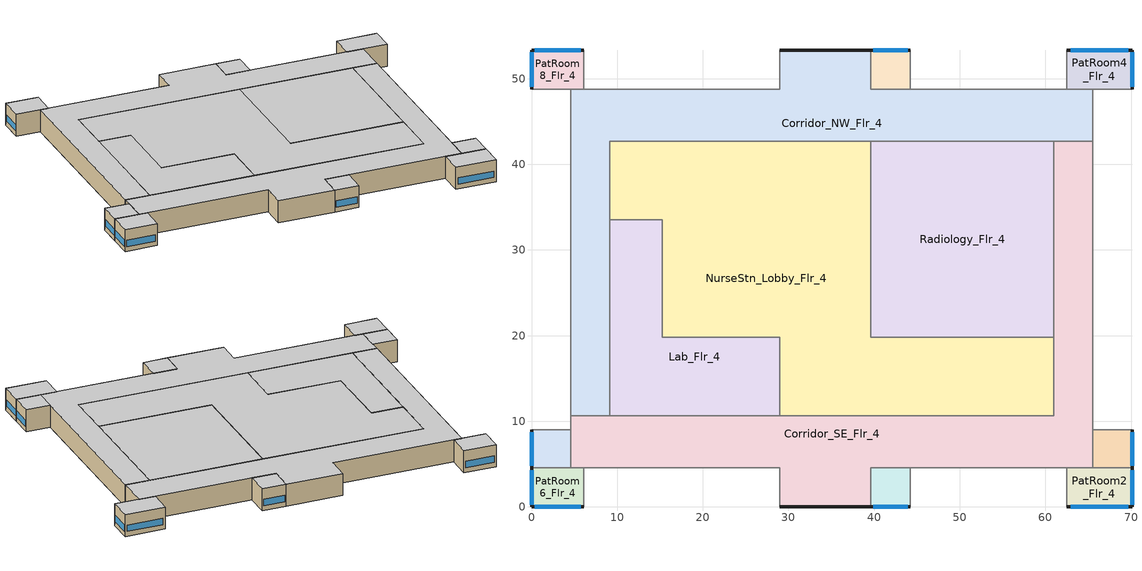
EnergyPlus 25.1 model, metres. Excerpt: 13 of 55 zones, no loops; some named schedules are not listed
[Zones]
Corridor_NW_Flr_4
 floor adiabatic (int_slab_floor): 4.57,10.67 4.57,48.77 28.96,48.77 28.96,53.34 39.62,53.34 39.62,48.77 65.53,48.77 65.53,42.67 9.14,42.67 9.14,10.67 z12.8
 wall outside (nonres_ext_wall_mid): 39.62,53.34 28.96,53.34 z12.8:17.07
 wall to NurseStn_Lobby_Flr_4 (Air_Wall): 9.14,33.58 9.14,42.67 39.62,42.67 z12.8:17.07
 wall adiabatic (int_wall): 28.96,53.34 28.96,48.77 4.57,48.77 4.57,10.67 / 65.53,42.67 65.53,48.77 39.62,48.77 39.62,53.34 z12.8:17.07
 wall to Radiology_Flr_4 (int_wall): 39.62,42.67 60.96,42.67 z12.8:17.07
 wall to Lab_Flr_4 (int_wall): 9.14,10.67 9.14,33.58 z12.8:17.07
 wall to Corridor_SE_Flr_4 (Air_Wall): 60.96,42.67 65.53,42.67 / 4.57,10.67 9.14,10.67 z12.8:17.07
 ceiling adiabatic (int_slab_ceiling): 4.57,10.67 9.14,10.67 9.14,42.67 65.53,42.67 65.53,48.77 39.62,48.77 39.62,53.34 28.96,53.34 28.96,48.77 4.57,48.77 z17.07
Corridor_SE_Flr_4
 floor adiabatic (int_slab_floor): 4.57,4.57 4.57,10.67 60.96,10.67 60.96,42.67 65.53,42.67 65.53,4.57 39.62,4.57 39.62,0 28.96,0 28.96,4.57 z12.8
 wall outside (nonres_ext_wall_mid): 28.96,0 39.62,0 z12.8:17.07
 wall adiabatic (int_wall): 39.62,0 39.62,4.57 65.53,4.57 65.53,42.67 / 4.57,10.67 4.57,4.57 28.96,4.57 28.96,0 z12.8:17.07
 wall to NurseStn_Lobby_Flr_4 (Air_Wall): 60.96,19.81 60.96,10.67 28.96,10.67 z12.8:17.07
 wall to Radiology_Flr_4 (int_wall): 60.96,42.67 60.96,19.81 z12.8:17.07
 wall to Lab_Flr_4 (int_wall): 28.96,10.67 9.14,10.67 z12.8:17.07
 ceiling adiabatic (int_slab_ceiling): 4.57,4.57 28.96,4.57 28.96,0 39.62,0 39.62,4.57 65.53,4.57 65.53,42.67 60.96,42.67 60.96,10.67 4.57,10.67 z17.07
Lab_Flr_4
 floor adiabatic (int_slab_floor): 9.14,33.53 15.24,33.53 15.24,19.81 28.96,19.81 28.96,10.67 9.14,10.67 z12.8
 wall to NurseStn_Lobby_Flr_4 (int_wall): 28.96,10.67 28.96,19.81 15.24,19.81 15.24,33.53 9.14,33.53 z12.8:17.07
 ceiling adiabatic (int_slab_ceiling): 9.14,33.53 9.14,10.67 28.96,10.67 28.96,19.81 15.24,19.81 15.24,33.53 z17.07
NurseStn_Lobby_Flr_4
 floor adiabatic (int_slab_floor): 9.14,42.67 39.62,42.67 39.62,19.81 60.96,19.81 60.96,10.67 28.96,10.67 28.96,19.81 15.24,19.81 15.24,33.53 9.14,33.53 z12.8
 wall to Radiology_Flr_4 (int_wall): 60.96,19.81 39.62,19.81 39.62,42.67 z12.8:17.07
 ceiling adiabatic (int_slab_ceiling): 9.14,42.67 9.14,33.53 15.24,33.53 15.24,19.81 28.96,19.81 28.96,10.67 60.96,10.67 60.96,19.81 39.62,19.81 39.62,42.67 z17.07
PatRoom1_Mult10_Flr_4
 floor adiabatic (int_slab_floor): 44.2,4.57 44.2,0 39.62,0 39.62,4.57 z12.8
 wall outside (res_ext_wall_mid): 39.62,0 44.2,0 z12.8:17.07
 wall adiabatic (int_wall): 44.2,0 44.2,4.57 39.62,4.57 39.62,0 z12.8:17.07
 window (ResWindow_U_0.488_SHGC_East_0.25): 39.9,0 43.92,0 z13.72:14.94
 ceiling adiabatic (int_slab_ceiling): 39.62,4.57 39.62,0 44.2,0 44.2,4.57 z17.07
PatRoom2_Flr_4
 floor adiabatic (int_slab_floor): 70.1,4.57 70.1,0 62.48,0 62.48,4.57 z12.8
 wall outside (res_ext_wall_mid): 62.48,0 70.1,0 70.1,4.57 z12.8:17.07
 wall adiabatic (int_wall): 70.1,4.57 62.48,4.57 62.48,0 z12.8:17.07
 window (ResWindow_U_0.488_SHGC_North_0.25): 70.1,0.27 70.1,4.3 z13.72:14.94
 window (ResWindow_U_0.488_SHGC_East_0.25): 62.94,0 69.65,0 z13.72:14.94
 ceiling adiabatic (int_slab_ceiling): 62.48,4.57 62.48,0 70.1,0 70.1,4.57 z17.07
PatRoom3_Mult10_Flr_4
 floor adiabatic (int_slab_floor): 70.1,8.99 70.1,4.57 65.53,4.57 65.53,8.99 z12.8
 wall outside (res_ext_wall_mid): 70.1,4.57 70.1,8.99 z12.8:17.07
 wall adiabatic (int_wall): 70.1,8.99 65.53,8.99 65.53,4.57 70.1,4.57 z12.8:17.07
 window (ResWindow_U_0.488_SHGC_North_0.25): 70.1,4.84 70.1,8.73 z13.72:14.94
 ceiling adiabatic (int_slab_ceiling): 65.53,8.99 65.53,4.57 70.1,4.57 70.1,8.99 z17.07
PatRoom4_Flr_4
 floor adiabatic (int_slab_floor): 70.1,53.34 70.1,48.77 62.48,48.77 62.48,53.34 z12.8
 wall outside (res_ext_wall_mid): 70.1,48.77 70.1,53.34 62.48,53.34 z12.8:17.07
 wall adiabatic (int_wall): 62.48,53.34 62.48,48.77 70.1,48.77 z12.8:17.07
 window (ResWindow_U_0.488_SHGC_North_0.25): 70.1,49.04 70.1,53.07 z13.72:14.94
 window (ResWindow_U_0.488_SHGC_West_0.25): 69.65,53.34 62.94,53.34 z13.72:14.94
 ceiling adiabatic (int_slab_ceiling): 62.48,53.34 62.48,48.77 70.1,48.77 70.1,53.34 z17.07
PatRoom5_Mult10_Flr_4
 floor adiabatic (int_slab_floor): 44.2,53.34 44.2,48.77 39.62,48.77 39.62,53.34 z12.8
 wall outside (res_ext_wall_mid): 44.2,53.34 39.62,53.34 z12.8:17.07
 wall adiabatic (int_wall): 39.62,53.34 39.62,48.77 44.2,48.77 44.2,53.34 z12.8:17.07
 window (ResWindow_U_0.488_SHGC_West_0.25): 43.92,53.34 39.9,53.34 z13.72:14.94
 ceiling adiabatic (int_slab_ceiling): 39.62,53.34 39.62,48.77 44.2,48.77 44.2,53.34 z17.07
PatRoom6_Flr_4
 floor adiabatic (int_slab_floor): 6.1,4.57 6.1,0 0,0 0,4.57 z12.8
 wall outside (res_ext_wall_mid): 0,4.57 0,0 6.1,0 z12.8:17.07
 wall adiabatic (int_wall): 6.1,0 6.1,4.57 0,4.57 z12.8:17.07
 window (ResWindow_U_0.488_SHGC_East_0.25): 0.37,0 5.73,0 z13.72:14.94
 window (ResWindow_U_0.488_SHGC_South_0.25): 0,4.3 0,0.27 z13.72:14.94
 ceiling adiabatic (int_slab_ceiling): 0,4.57 0,0 6.1,0 6.1,4.57 z17.07
PatRoom7_Mult10_Flr_4
 floor adiabatic (int_slab_floor): 4.57,8.99 4.57,4.57 0,4.57 0,8.99 z12.8
 wall outside (res_ext_wall_mid): 0,8.99 0,4.57 z12.8:17.07
 wall adiabatic (int_wall): 0,4.57 4.57,4.57 4.57,8.99 0,8.99 z12.8:17.07
 window (ResWindow_U_0.488_SHGC_South_0.25): 0,8.73 0,4.84 z13.72:14.94
 ceiling adiabatic (int_slab_ceiling): 0,8.99 0,4.57 4.57,4.57 4.57,8.99 z17.07
PatRoom8_Flr_4
 floor adiabatic (int_slab_floor): 6.1,53.34 6.1,48.77 0,48.77 0,53.34 z12.8
 wall outside (res_ext_wall_mid): 6.1,53.34 0,53.34 0,48.77 z12.8:17.07
 wall adiabatic (int_wall): 0,48.77 6.1,48.77 6.1,53.34 z12.8:17.07
 window (ResWindow_U_0.488_SHGC_West_0.25): 5.73,53.34 0.37,53.34 z13.72:14.94
 window (ResWindow_U_0.488_SHGC_South_0.25): 0,53.07 0,49.04 z13.72:14.94
 ceiling adiabatic (int_slab_ceiling): 0,53.34 0,48.77 6.1,48.77 6.1,53.34 z17.07
Radiology_Flr_4
 floor adiabatic (int_slab_floor): 60.96,42.67 60.96,19.81 39.62,19.81 39.62,42.67 z12.8
 ceiling adiabatic (int_slab_ceiling): 39.62,42.67 39.62,19.81 60.96,19.81 60.96,42.67 z17.07
[Building]
Hospital: Loads convergence tolerance value=0.04; Maximum number of warmup days=25; Minimum number of warmup days=6; North axis=-90; Solar distribution=FullInteriorAndExterior; Temperature convergence tolerance value=0.2; Terrain=City
[Site:GroundTemperature:FCfactorMethod]
January ground temperature=16; February ground temperature=11.9; March ground temperature=7.7; April ground temperature=4; May ground temperature=7.9; June ground temperature=13.8; July ground temperature=17.2; August ground temperature=20.8; September ground temperature=24.8; October ground temperature=26.1; November ground temperature=26.5; December ground temperature=22.5
[Site:Location]
Atlanta-Hartsfield.Jackson.Intl.AP_GA_USA WMO=722190: Elevation=313; Latitude=33.64; Longitude=-84.43; Time zone=-5
[Site:WaterMainsTemperature]
Annual average outdoor air temperature=16.6; Calculation method=Correlation; Maximum difference in monthly average outdoor air temperatures=22.5
[SizingPeriod:DesignDay] Barometric pressure=97621; Day of month=21; Daylight saving time indicator=No; Dry bulb temperature range modifier type=DefaultMultipliers; Humidity condition type=WetBulb; Rain indicator=No; Snow indicator=No
Name | Ashrae clear sky optical depth for beam irradiance taub | Ashrae clear sky optical depth for diffuse irradiance taud | Daily dry bulb temperature range | Day type | Maximum dry bulb temperature | Month | Solar model indicator | Wetbulb or dewpoint at maximum dry bulb | Wind direction | Wind speed | Sky clearness
Atlanta-Hartsfield.Jackson.Intl.AP_GA_USA Ann Clg .4% Condns DB=>MWB | 0.556 | 1.779 | 9.5 | SummerDesignDay | 34.4 | 7 | ASHRAETau | 23.5 | 300 | 4
Atlanta-Hartsfield.Jackson.Intl.AP_GA_USA Ann Htg 99.6% Condns DB |  |  | 0 | WinterDesignDay | -6.3 | 1 | ASHRAEClearSky | -6.3 | 320 | 5.3 | 0
[Construction]
Air_Wall: Air_Wall_Material
InteriorFurnishings: Std Wood 6inch
ResWindow_U_0.488_SHGC_East_0.25: Res Window Glazing Layer East
ResWindow_U_0.488_SHGC_North_0.25: Res Window Glazing Layer North
ResWindow_U_0.488_SHGC_South_0.25: Res Window Glazing Layer South
ResWindow_U_0.488_SHGC_West_0.25: Res Window Glazing Layer West
int_slab_ceiling: CP02 CARPET PAD, 100mm Normalweight concrete floor
int_slab_floor: 100mm Normalweight concrete floor, CP02 CARPET PAD
int_wall: G01 13mm gypsum board, G01 13mm gypsum board
nonres_ext_wall_mid: 200mm Normalweight concrete wall, Nonres_Exterior_Wall_Insulation_mid, G01 13mm gypsum board
res_ext_wall_mid: 200mm Normalweight concrete wall, Res_Exterior_Wall_Insulation_mid, G01 13mm gypsum board
[Material]
Name | Conductivity | Density | Roughness | Specific heat | Thickness | Solar absorptance | Thermal absorptance | Visible absorptance
100mm Normalweight concrete floor | 2.31 | 2322 | MediumRough | 832 | 0.1016
200mm Normalweight concrete wall | 2.31 | 2322 | MediumRough | 832 | 0.2032
G01 13mm gypsum board | 0.16 | 800 | Smooth | 1090 | 0.0127 | 0.7 | 0.9 | 0.5
Std Wood 6inch | 0.12 | 540 | MediumSmooth | 1210 | 0.15 | 0.7 | 0.9 | 0.7
[Material:NoMass] Solar absorptance=0.7; Thermal absorptance=0.9
Name | Roughness | Thermal resistance | Visible absorptance
Air_Wall_Material | Rough | 0.207949
CP02 CARPET PAD | VeryRough | 0.21648 | 0.8
Nonres_Exterior_Wall_Insulation_mid | MediumSmooth | 0.790218 | 0.7
Res_Exterior_Wall_Insulation_mid | MediumSmooth | 0.940433 | 0.7
[WindowMaterial:SimpleGlazingSystem] Solar heat gain coefficient=0.25; U factor=2.77099; Visible transmittance=0.275
Res Window Glazing Layer East; Res Window Glazing Layer North; Res Window Glazing Layer South; Res Window Glazing Layer West
[ElectricEquipment] Design level calculation method=EquipmentLevel; End use subcategory=MiscPlug; Fraction latent=0; Fraction lost=0; Fraction radiant=0.5
Name | Design level | Schedule | Zone or zonelist or space or spacelist
Lab_Flr_4_MiscPlug_Equip | 11395.9 | BLDG_EQUIP_SCH | Lab_Flr_4
NurseStn_Lobby_Flr_4_MiscPlug_Equip | 10136 | BLDG_EQUIP_EXTD_SCH | NurseStn_Lobby_Flr_4
PatRoom1_Mult10_Flr_4_MiscPlug_Equip | 449.8365 | BLDG_EQUIP_EXTD_SCH | PatRoom1_Mult10_Flr_4
PatRoom2_Flr_4_MiscPlug_Equip | 749.7275 | BLDG_EQUIP_EXTD_SCH | PatRoom2_Flr_4
PatRoom3_Mult10_Flr_4_MiscPlug_Equip | 434.8813 | BLDG_EQUIP_EXTD_SCH | PatRoom3_Mult10_Flr_4
PatRoom4_Flr_4_MiscPlug_Equip | 749.7275 | BLDG_EQUIP_EXTD_SCH | PatRoom4_Flr_4
PatRoom5_Mult10_Flr_4_MiscPlug_Equip | 449.8365 | BLDG_EQUIP_EXTD_SCH | PatRoom5_Mult10_Flr_4
PatRoom6_Flr_4_MiscPlug_Equip | 599.782 | BLDG_EQUIP_EXTD_SCH | PatRoom6_Flr_4
PatRoom7_Mult10_Flr_4_MiscPlug_Equip | 434.8813 | BLDG_EQUIP_EXTD_SCH | PatRoom7_Mult10_Flr_4
PatRoom8_Flr_4_MiscPlug_Equip | 599.782 | BLDG_EQUIP_EXTD_SCH | PatRoom8_Flr_4
Radiology_Flr_4_MiscPlug_Equip | 52499.9 | BLDG_EQUIP_SCH | Radiology_Flr_4
[Exterior:FuelEquipment] Fuel use type=Electricity
Name | Design level | End use subcategory | Schedule
Elevator_Lift_Running | 399011 | ElevatorLift | elevator_running_sch
Elevator_Lift_Standby | 12800 | ElevatorLift | elevator_standby_sch
Elevators_Lights_Fan | 501 | ElevatorLightsFan | ELEV_LIGHT_FAN_SCH_ADD_DF
[Exterior:Lights]
Exterior_Lights: Control option=AstronomicalClock; Design level=10551.7; End use subcategory=General; Schedule=Exterior_Lgt_ALWAYS_ON
[InternalMass] Construction=InteriorFurnishings
Name | Zone or zonelist | Surface area
Corridor_NW_Flr_4_InternalMass_1 | Corridor_NW_Flr_4 | 1133.42
Corridor_SE_Flr_4_InternalMass_1 | Corridor_SE_Flr_4 | 1133.42
Lab_Flr_4_InternalMass_1 | Lab_Flr_4 | 529.5473
NurseStn_Lobby_Flr_4_InternalMass_1 | NurseStn_Lobby_Flr_4 | 1811.61
PatRoom1_Mult10_Flr_4_InternalMass_1 | PatRoom1_Mult10_Flr_4 | 41.8064
PatRoom2_Flr_4_InternalMass_1 | PatRoom2_Flr_4 | 69.6773
PatRoom3_Mult10_Flr_4_InternalMass_1 | PatRoom3_Mult10_Flr_4 | 40.4165
PatRoom4_Flr_4_InternalMass_1 | PatRoom4_Flr_4 | 69.6773
PatRoom5_Mult10_Flr_4_InternalMass_1 | PatRoom5_Mult10_Flr_4 | 41.8064
PatRoom6_Flr_4_InternalMass_1 | PatRoom6_Flr_4 | 55.7418
PatRoom7_Mult10_Flr_4_InternalMass_1 | PatRoom7_Mult10_Flr_4 | 40.4165
PatRoom8_Flr_4_InternalMass_1 | PatRoom8_Flr_4 | 55.7418
Radiology_Flr_4_InternalMass_1 | Radiology_Flr_4 | 975.4819
[Lights] Design level calculation method=Watts/Area; End use subcategory=LightsWired; Fraction radiant=0.7; Fraction replaceable=1; Fraction visible=0.2; Return air fraction=0; Return air fraction calculated from plenum temperature=No
Name | Schedule | Watts per floor area | Zone or zonelist or space or spacelist
Corridor_NW_Flr_4_Lights | ltg_sch4_corridor | 9.58729 | Corridor_NW_Flr_4
Corridor_SE_Flr_4_Lights | ltg_sch4_corridor | 9.58729 | Corridor_SE_Flr_4
Lab_Flr_4_Lights | ltg_sch12_lab | 15.60765 | Lab_Flr_4
NurseStn_Lobby_Flr_4_Lights | ltg_sch9_nursestn_lobby2 | 9.94584 | NurseStn_Lobby_Flr_4
PatRoom1_Mult10_Flr_4_Lights | ltg_sch10_patient_room | 6.67362 | PatRoom1_Mult10_Flr_4
PatRoom2_Flr_4_Lights | ltg_sch10_patient_room | 6.67362 | PatRoom2_Flr_4
PatRoom3_Mult10_Flr_4_Lights | ltg_sch10_patient_room | 6.67362 | PatRoom3_Mult10_Flr_4
PatRoom4_Flr_4_Lights | ltg_sch10_patient_room | 6.67362 | PatRoom4_Flr_4
PatRoom5_Mult10_Flr_4_Lights | ltg_sch10_patient_room | 6.67362 | PatRoom5_Mult10_Flr_4
PatRoom6_Flr_4_Lights | ltg_sch10_patient_room | 6.67362 | PatRoom6_Flr_4
PatRoom7_Mult10_Flr_4_Lights | ltg_sch10_patient_room | 6.67362 | PatRoom7_Mult10_Flr_4
PatRoom8_Flr_4_Lights | ltg_sch10_patient_room | 6.67362 | PatRoom8_Flr_4
Radiology_Flr_4_Lights | ltg_sch13_radiology | 11.40973 | Radiology_Flr_4
[People] Activity level schedule=ACTIVITY_SCH; Air velocity schedule=AIR_VELO_SCH; Clothing insulation calculation method=ClothingInsulationSchedule; Clothing insulation schedule=CLOTHING_SCH; Enable ashrae 55 comfort warnings=No; Fraction radiant=0.3; Mean radiant temperature calculation type=EnclosureAveraged; Number of people calculation method=People; Sensible heat fraction=Autocalculate; Thermal comfort model 1 type=Fanger; Work efficiency schedule=WORK_EFF_SCH
Name | Number of people | Number of people schedule | Zone or zonelist or space or spacelist
Corridor_NW_Flr_4 | 6.0978 | BLDG_OCC_EXTD_SCH | Corridor_NW_Flr_4
Corridor_SE_Flr_4 | 6.0978 | BLDG_OCC_EXTD_SCH | Corridor_SE_Flr_4
Lab_Flr_4 | 14.2446 | BLDG_OCC_SCH | Lab_Flr_4
NurseStn_Lobby_Flr_4 | 12.9952 | BLDG_OCC_EXTD_SCH | NurseStn_Lobby_Flr_4
PatRoom1_Mult10_Flr_4 | 1.1244 | BLDG_OCC_EXTD_SCH | PatRoom1_Mult10_Flr_4
PatRoom2_Flr_4 | 1.8744 | BLDG_OCC_EXTD_SCH | PatRoom2_Flr_4
PatRoom3_Mult10_Flr_4 | 1.0873 | BLDG_OCC_EXTD_SCH | PatRoom3_Mult10_Flr_4
PatRoom4_Flr_4 | 1.8744 | BLDG_OCC_EXTD_SCH | PatRoom4_Flr_4
PatRoom5_Mult10_Flr_4 | 1.1244 | BLDG_OCC_EXTD_SCH | PatRoom5_Mult10_Flr_4
PatRoom6_Flr_4 | 1.4994 | BLDG_OCC_EXTD_SCH | PatRoom6_Flr_4
PatRoom7_Mult10_Flr_4 | 1.0873 | BLDG_OCC_EXTD_SCH | PatRoom7_Mult10_Flr_4
PatRoom8_Flr_4 | 1.4994 | BLDG_OCC_EXTD_SCH | PatRoom8_Flr_4
Radiology_Flr_4 | 26.2404 | BLDG_OCC_SCH | Radiology_Flr_4
[Zone] Ceiling height=4.2683; Floor area=Autocalculate; Part of total floor area=Yes; Type=1
Name | Multiplier | Volume
Corridor_NW_Flr_4; Corridor_SE_Flr_4 | 1 | 2418.88
Lab_Flr_4 | 1 | 1129.43
NurseStn_Lobby_Flr_4 | 1 | 3866.22
PatRoom1_Mult10_Flr_4; PatRoom5_Mult10_Flr_4 | 10 | 89.21
PatRoom2_Flr_4; PatRoom4_Flr_4 | 1 | 148.71
PatRoom3_Mult10_Flr_4; PatRoom7_Mult10_Flr_4 | 10 | 86.26
PatRoom6_Flr_4; PatRoom8_Flr_4 | 1 | 118.96
Radiology_Flr_4 | 1 | 2081.82
[ZoneInfiltration:DesignFlowRate] Constant term coefficient=0; Design flow rate calculation method=Flow/ExteriorWallArea; Flow rate per exterior surface area=0.000256308; Schedule=INFIL_SCH_PNNL; Temperature term coefficient=0; Velocity squared term coefficient=0; Velocity term coefficient=0.224
Name | Zone or zonelist or space or spacelist
Corridor_NW_Flr_4_Infiltration | Corridor_NW_Flr_4
Corridor_SE_Flr_4_Infiltration | Corridor_SE_Flr_4
Lab_Flr_4_Infiltration | Lab_Flr_4
NurseStn_Lobby_Flr_4_Infiltration | NurseStn_Lobby_Flr_4
PatRoom1_Mult10_Flr_4_Infiltration | PatRoom1_Mult10_Flr_4
PatRoom2_Flr_4_Infiltration | PatRoom2_Flr_4
PatRoom3_Mult10_Flr_4_Infiltration | PatRoom3_Mult10_Flr_4
PatRoom4_Flr_4_Infiltration | PatRoom4_Flr_4
PatRoom5_Mult10_Flr_4_Infiltration | PatRoom5_Mult10_Flr_4
PatRoom6_Flr_4_Infiltration | PatRoom6_Flr_4
PatRoom7_Mult10_Flr_4_Infiltration | PatRoom7_Mult10_Flr_4
PatRoom8_Flr_4_Infiltration | PatRoom8_Flr_4
Radiology_Flr_4_Infiltration | Radiology_Flr_4
[Schedule:Compact]
BLDG_EQUIP_EXTD_SCH: Through: 12/31, For: Weekdays, Until: 07:00, 0.4, Until: 08:00, 0.7, Until: 16:00, 0.9, Until: 23:00, 0.6, Until: 24:00, 0.4, For: SummerDesignDay, Until: 24:00, 1, For: WinterDesignDay, Until: 24:00, 0, For: Saturday, Until: 07:00, 0.4, Until: 08:00, 0.5, Until: 18:00, 0.65, Until: 24:00, 0.4, For: Sunday Holidays AllOtherDays, Until: 08:00, 0.4, Until: 16:00, 0.6, Until: 24:00, 0.4
BLDG_EQUIP_SCH: Through: 12/31, For: Weekdays, Until: 07:00, 0.349268, Until: 08:00, 0.681801, Until: 16:00, 0.876602, Until: 22:00, 0.584401, Until: 23:00, 0.523902, Until: 24:00, 0.349268, For: SummerDesignDay, Until: 24:00, 1, For: WinterDesignDay, Until: 24:00, 0, For: Saturday, Until: 07:00, 0.349268, Until: 08:00, 0.487001, Until: 18:00, 0.633101, Until: 24:00, 0.349268, For: Sunday Holidays AllOtherDays, Until: 08:00, 0.261951, Until: 16:00, 0.349268, Until: 24:00, 0.261951
elevator_running_sch: Through: 12/31, For: SummerDesignDay, Until: 24:00, 0.13681, For: WinterDesignDay, Until: 24:00, 0.02513, For: Weekdays, Until: 01:00, 0.02513, Until: 02:00, 0.02513, Until: 03:00, 0.02513, Until: 04:00, 0.02513, Until: 05:00, 0.02513, Until: 06:00, 0.02513, Until: 07:00, 0.0603, Until: 08:00, 0.13681, Until: 09:00, 0.13681, Until: 10:00, 0.0603, Until: 11:00, 0.0603, Until: 12:00, 0.13681, Until: 13:00, 0.0603, Until: 14:00, 0.0603, Until: 15:00, 0.0603, Until: 16:00, 0.0603, Until: 17:00, 0.13681, Until: 18:00, 0.13681, Until: 19:00, 0.13681, Until: 20:00, 0.0603, Until: 21:00, 0.02513, Until: 22:00, 0.02513, Until: 23:00, 0.02513, Until: 24:00, 0.02513, For: Saturday, Until: 01:00, 0.02513, Until: 02:00, 0.02513, Until: 03:00, 0.02513, Until: 04:00, 0.02513, Until: 05:00, 0.02513, Until: 06:00, 0.02513, Until: 07:00, 0.0603, Until: 08:00, 0.13681, Until: 09:00, 0.13681, Until: 10:00, 0.0603, Until: 11:00, 0.0603, Until: 12:00, 0.13681, Until: 13:00, 0.0603, Until: 14:00, 0.0603, Until: 15:00, 0.0603, Until: 16:00, 0.0603, Until: 17:00, 0.13681, Until: 18:00, 0.13681, Until: 19:00, 0.13681, Until: 20:00, 0.0603, Until: 21:00, 0.02513, Until: 22:00, 0.02513, Until: 23:00, 0.02513, Until: 24:00, 0.02513, For: Sunday Holidays AllOtherDays, Until: 01:00, 0.02513, Until: 02:00, 0.02513, Until: 03:00, 0.02513, Until: 04:00, 0.02513, Until: 05:00, 0.02513, Until: 06:00, 0.02513, Until: 07:00, 0.0603, Until: 08:00, 0.13681, Until: 09:00, 0.13681, Until: 10:00, 0.0603, Until: 11:00, 0.0603, Until: 12:00, 0.13681, Until: 13:00, 0.0603, Until: 14:00, 0.0603, Until: 15:00, 0.0603, Until: 16:00, 0.0603, Until: 17:00, 0.13681, Until: 18:00, 0.13681, Until: 19:00, 0.13681, Until: 20:00, 0.0603, Until: 21:00, 0.02513, Until: 22:00, 0.02513, Until: 23:00, 0.02513, Until: 24:00, 0.02513
